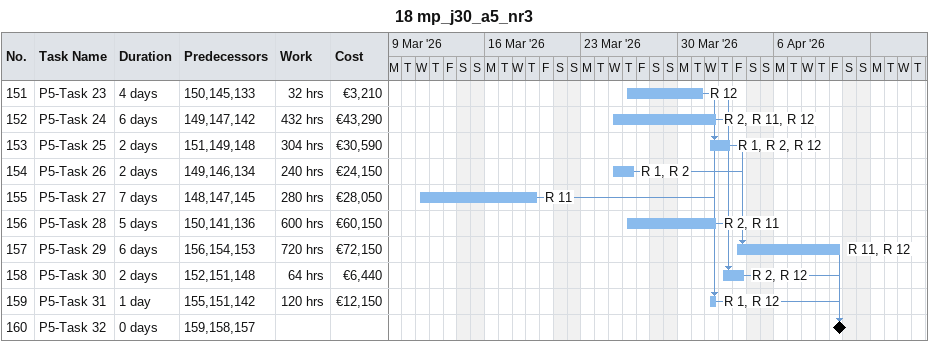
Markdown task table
18 mp_j30_a5_nr3

| ID | Task | Duration | Start | Finish | Predecessors | Resources | Work (h) | Cost (€) |
|---|---|---|---|---|---|---|---|---|
| 151 | P5-Task 23 | 4d | 2026-03-26 | 2026-03-31 | 150, 145, 133 | R 12 | 32 | 3210 |
| 152 | P5-Task 24 | 6d | 2026-03-25 | 2026-04-01 | 149, 147, 142 | R 2, R 11, R 12 | 432 | 43290 |
| 153 | P5-Task 25 | 2d | 2026-04-01 | 2026-04-02 | 151, 149, 148 | R 1, R 2, R 12 | 304 | 30590 |
| 154 | P5-Task 26 | 2d | 2026-03-25 | 2026-03-26 | 149, 146, 134 | R 1, R 2 | 240 | 24150 |
| 155 | P5-Task 27 | 7d | 2026-03-11 | 2026-03-19 | 148, 147, 145 | R 11 | 280 | 28050 |
| 156 | P5-Task 28 | 5d | 2026-03-26 | 2026-04-01 | 150, 141, 136 | R 2, R 11 | 600 | 60150 |
| 157 | P5-Task 29 | 6d | 2026-04-03 | 2026-04-10 | 156, 154, 153 | R 11, R 12 | 720 | 72150 |
| 158 | P5-Task 30 | 2d | 2026-04-02 | 2026-04-03 | 152, 151, 148 | R 2, R 12 | 64 | 6440 |
| 159 | P5-Task 31 | 1d | 2026-04-01 | 2026-04-01 | 155, 151, 142 | R 1, R 12 | 120 | 12150 |
| 160 | P5-Task 32 | 0d | 2026-04-10 | 2026-04-10 | 159, 158, 157 |  |  |  |
